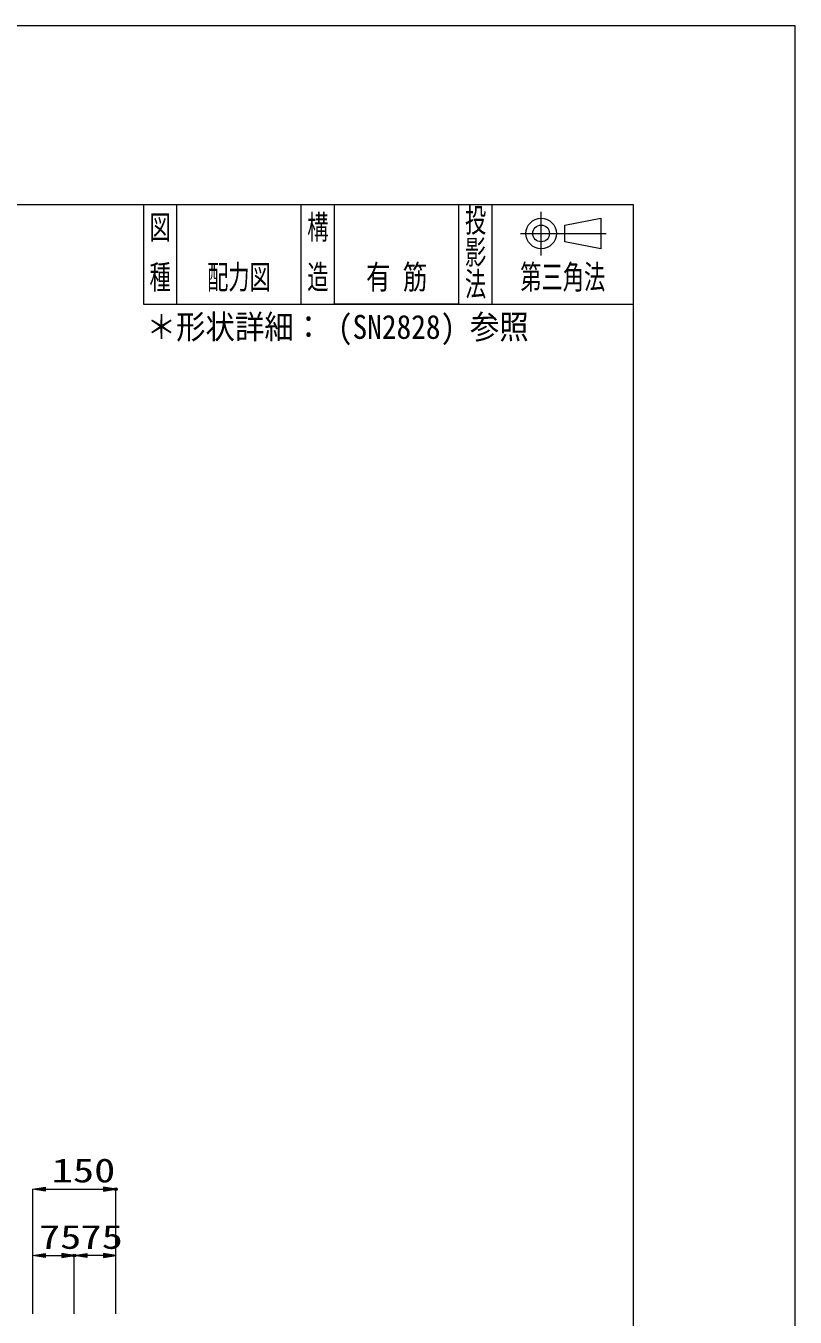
# Model space of a CAD drawing. Units: millimetres, scale not verified. Extents: x 0 to 6300, y 0 to 4455.
# Drawn here: x 4910 to 6300, y 2123 to 4455 of the extents above; entities that cross this region are included whole.
import ezdxf
from ezdxf.enums import TextEntityAlignment as Align

# ---------------------------------------------------------------- set-up
doc = ezdxf.new("R2010")
doc.units = ezdxf.units.MM
doc.header["$LTSCALE"] = 10
doc.header["$PDMODE"] = 32
doc.header["$PDSIZE"] = 5
for name, color, linetype, lineweight in [('Defpoints_3', 7, 'Continuous', 13), ('S-Dim', 1, 'Continuous', 13), ('TTL-FRAM', 3, 'Continuous', 13), ('TTL-LINE', 2, 'Continuous', 13), ('TTL-TXT', 2, 'Continuous', 13)]:
    doc.layers.add(name, color=color, linetype=linetype, lineweight=lineweight)
doc.styles.add('ＭＳ ゴシック', font='')
doc.styles.get('ＭＳ ゴシック').set_extended_font_data('MS Gothic')

msp = doc.modelspace()

# ---------------------------------------------------------------- hatches: boundary and pattern name
at = {"layer": 'S-Dim'}
for points in [[(4945, 2357.89), (4945, 2350.39), (4922.5, 2354.14)], [(5050, 2357.89), (5050, 2350.39), (5072.5, 2354.14)], [(4945, 2237.89), (4945, 2230.39), (4922.5, 2234.14)], [(4975, 2237.89), (4975, 2230.39), (4997.5, 2234.14)], [(5020, 2237.89), (5020, 2230.39), (4997.5, 2234.14)], [(5050, 2237.89), (5050, 2230.39), (5072.5, 2234.14)]]:
    msp.add_hatch(color=256, dxfattribs=at).paths.add_polyline_path(points)

# ---------------------------------------------------------------- linework, layer by layer
at = {"layer": 'Defpoints_3'}
for p, q in [((6300, 4455), (0, 4455)), ((6300, 0), (6300, 4455))]:
    msp.add_line(p, q, dxfattribs=at)
for p in [(5072.5, 2354.14), (4997.5, 2234.14), (4997.5, 2234.14)]:
    msp.add_point(p, dxfattribs=at)
at = {"layer": 'S-Dim'}
for p, q in [((4922.5, 2129.14), (4922.5, 2354.14)), ((4945, 2354.14), (5050, 2354.14)), ((5072.5, 2129.14), (5072.5, 2354.14)), ((4922.5, 2129.14), (4922.5, 2234.14)), ((4945, 2234.14), (4975, 2234.14)), ((4997.5, 2129.14), (4997.5, 2234.14)), ((4997.5, 2129.14), (4997.5, 2234.14)), ((5050, 2234.14), (5020, 2234.14)), ((5072.5, 2129.14), (5072.5, 2234.14))]:
    msp.add_line(p, q, dxfattribs=at)
for points in [[(4945, 2357.89), (4945, 2350.39), (4922.5, 2354.14)], [(5050, 2357.89), (5050, 2350.39), (5072.5, 2354.14)], [(4945, 2237.89), (4945, 2230.39), (4922.5, 2234.14)], [(4975, 2237.89), (4975, 2230.39), (4997.5, 2234.14)], [(5020, 2237.89), (5020, 2230.39), (4997.5, 2234.14)], [(5050, 2237.89), (5050, 2230.39), (5072.5, 2234.14)]]:
    msp.add_lwpolyline(points, close=True, dxfattribs=at)
at = {"layer": 'TTL-FRAM'}
for p, q in [((382.5, 4132.5), (6007.5, 4132.5)), ((5122.5, 4132.5), (5122.5, 3952.5)), ((6007.5, 4132.5), (6007.5, 127.5)), ((5122.5, 3952.5), (5182.5, 3952.5)), ((5182.5, 3952.5), (5407.5, 3952.5)), ((5407.5, 3952.5), (5467.5, 3952.5)), ((5467.5, 3952.5), (5692.5, 3952.5)), ((5692.5, 3952.5), (5467.5, 3952.5)), ((5467.5, 3952.5), (5692.5, 3952.5)), ((5692.5, 3952.5), (5752.5, 3952.5)), ((5752.5, 3952.5), (6007.5, 3952.5))]:
    msp.add_line(p, q, dxfattribs=at)
at = {"layer": 'TTL-LINE'}
for p, q in [((5182.5, 3952.5), (5182.5, 4132.5)), ((5407.5, 3952.5), (5407.5, 4132.5)), ((5467.5, 3952.5), (5467.5, 4132.5)), ((5692.5, 3952.5), (5692.5, 4132.5)), ((5752.5, 3952.5), (5752.5, 4132.5))]:
    msp.add_line(p, q, dxfattribs=at)
at = {"layer": 'TTL-TXT'}
for p, q in [((5840.96, 4040.11), (5840.96, 4118.91)), ((5803.45, 4080), (5958.57, 4080))]:
    msp.add_line(p, q, dxfattribs=at)
at = {"layer": 'TTL-TXT', "color": 3}
for p, q in [((5883.58, 4095.04), (5948.76, 4107.58)), ((5948.76, 4107.58), (5948.76, 4052.42)), ((5883.58, 4080), (5883.58, 4095.04)), ((5883.58, 4064.96), (5883.58, 4080)), ((5948.76, 4052.42), (5883.58, 4064.96))]:
    msp.add_line(p, q, dxfattribs=at)
for radius in [27.58, 15.04]:
    msp.add_circle((5840.96, 4080), radius, dxfattribs=at)

# ---------------------------------------------------------------- texts
at = {"layer": 'S-Dim', "style": 'ＭＳ ゴシック', "width": 1.3}
for s, p in [('150', (4956.7, 2353.31)), ('75', (4933.6, 2233.31)), ('75', (5008.6, 2233.31))]:
    msp.add_text(s, height=43.3, dxfattribs=at).set_placement(p, align=Align.BOTTOM_LEFT)
at = {"layer": 'TTL-TXT', "style": 'ＭＳ ゴシック', "width": 0.65}
for s, p in [('投', (5722.5, 4069.53)), ('図', (5152.5, 4056.67)), ('構', (5437.5, 4056.67)), ('影', (5722.5, 4011.67)), ('種', (5152.5, 3966.67)), ('造', (5437.5, 3966.67)), ('法', (5722.5, 3953.82))]:
    msp.add_text(s, height=43.3, dxfattribs=at).set_placement(p, align=Align.BOTTOM_CENTER)
at = {"layer": 'TTL-TXT', "color": 1, "style": 'ＭＳ ゴシック'}
for s, width, p in [('配力図', 0.65, (5295, 3966.67)), ('有 筋', 0.75, (5580, 3966.67)), ('第三角法', 0.65, (5880, 3966.67)), ('＊形状詳細： (SN2828) 参照', 0.9, (5473.41, 3876.67))]:
    msp.add_text(s, height=43.3, dxfattribs=dict(at, width=width)).set_placement(p, align=Align.BOTTOM_CENTER)

doc.saveas('drawing.dxf')
